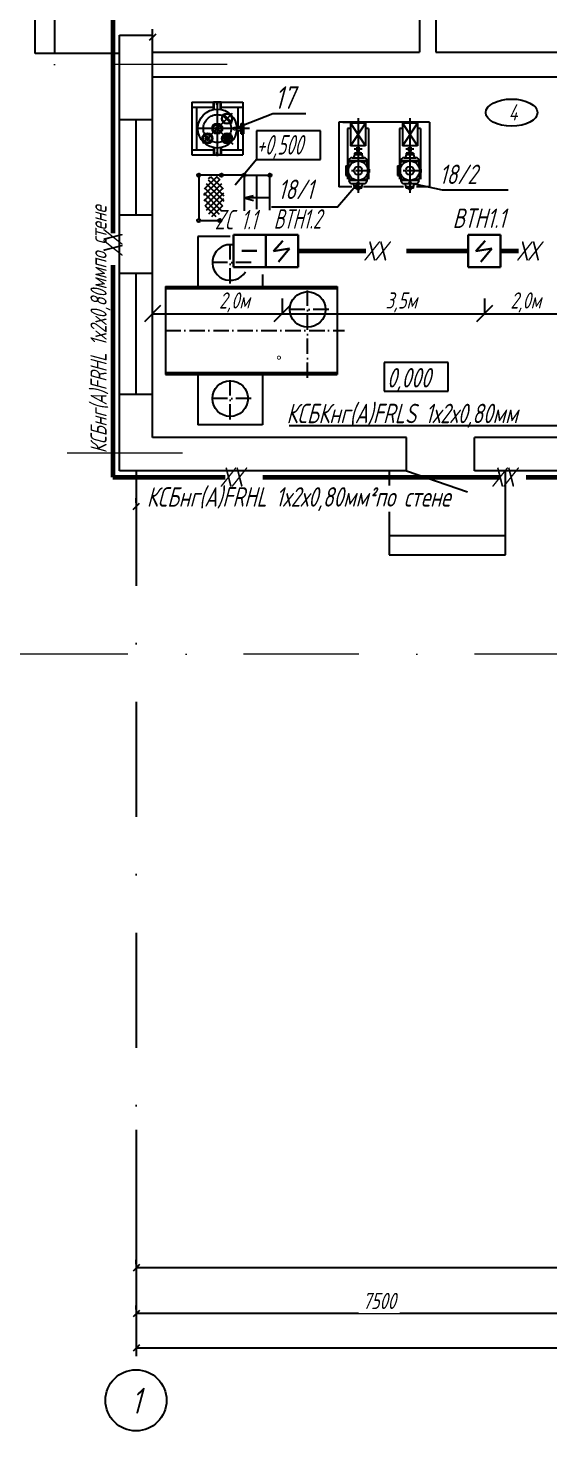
# Model space of a CAD drawing. Header units: millimetres. Extents: x 2185 to 8290, y 601 to 2456.
# Drawn here: x 6498 to 6578.4, y 1291.5 to 1508 of the extents above; entities that cross this region are included whole.
import ezdxf

# ---------------------------------------------------------------- set-up
doc = ezdxf.new("R2010")
doc.units = ezdxf.units.MM
for name, pattern in [('ACAD_ISO10W100', [18, 12, -3, 0, -3]), ('CENTER2', [28.575, 19.05, -3.175, 3.175, -3.175]), ('DASHDOTX2', [50.8, 25.4, -12.7, 0, -12.7])]:
    doc.linetypes.add(name, pattern=pattern)
for name, color, linetype in [('osnovnoy shtamp', 7, 'Continuous'), ('НОВЫЙ', 7, 'Continuous'), ('орудован', 7, 'Continuous'), ('текст', 7, 'Continuous'), ('ТХ', 7, 'Continuous')]:
    doc.layers.add(name, color=color, linetype=linetype)
for name, color, linetype, lineweight in [('линия связи', 3, 'Continuous', 60), ('Линия связи (Вновь)', 3, 'Continuous', 60), ('размеры', 82, 'Continuous', 25), ('стены', 7, 'Continuous', 15)]:
    doc.layers.add(name, color=color, linetype=linetype, lineweight=lineweight)
doc.styles.add('Simplex', font='simplex.shx', dxfattribs={"width": 0.7, "oblique": 15})

# ---------------------------------------------------------------- blocks, each defined once
blk = doc.blocks.new('_Oblique')
at = {"color": 0, "linetype": 'ByBlock', "lineweight": -2}
blk.add_line((-0.5, -0.5), (0.5, 0.5), dxfattribs=at)
blk = doc.blocks.new('_DotSmall')
at = {"color": 0, "linetype": 'ByBlock', "lineweight": -3, "const_width": 0.5}
blk.add_lwpolyline([(-0.0625, 0, 1), (0.0625, 0, 1)], format="xyb", close=True, dxfattribs=at)

msp = doc.modelspace()

# ---------------------------------------------------------------- hatches: boundary and pattern name
h = msp.add_hatch()
h.set_pattern_fill('ANSI37', color=4, scale=0.2, angle=90, style=0)
h.set_pattern_definition([(225, (6808.6392, 1568.10883), (-0.4490128, 0.4490128), []), (135, (6808.6392, 1568.10883), (0.4490128, 0.4490128), [])])
edge = h.paths.add_edge_path()
edge.add_ellipse((6526.69, 1482.02), major_axis=(0, 3.16), ratio=0.490203, start_angle=333.3337, end_angle=566.6663)
edge.add_line((6527.39, 1479.2), (6527.39, 1484.84))
edge = h.paths.add_edge_path()
edge.add_ellipse((6526.69, 1482.02), major_axis=(0, 3.16), ratio=0.490203, start_angle=206.6663, end_angle=333.3337)
edge.add_line((6527.39, 1484.84), (6527.39, 1479.2))

# ---------------------------------------------------------------- linework, layer by layer
at = {"color": 2, "lineweight": 30}
for p, q in [((6529.7, 1476.09), (6529.7, 1471.09)), ((6534.7, 1476.09), (6539.7, 1476.09)), ((6534.7, 1471.09), (6534.7, 1476.09)), ((6537.32, 1475.13), (6535.89, 1473.55)), ((6539.7, 1476.09), (6539.7, 1471.09)), ((6565.95, 1476.09), (6570.95, 1476.09)), ((6565.95, 1471.09), (6565.95, 1476.09)), ((6568.56, 1475.13), (6567.14, 1473.55)), ((6570.95, 1476.09), (6570.95, 1471.09)), ((6535.89, 1473.55), (6538.35, 1473.99)), ((6538.35, 1473.99), (6536.65, 1471.9)), ((6567.14, 1473.55), (6569.59, 1473.99)), ((6569.59, 1473.99), (6567.89, 1471.9)), ((6539.7, 1471.09), (6534.7, 1471.09)), ((6570.95, 1471.09), (6565.95, 1471.09))]:
    msp.add_line(p, q, dxfattribs=at)
at = {"color": 1, "lineweight": 30}
for p, q in [((6534.7, 1476.09), (6529.7, 1476.09)), ((6534.7, 1476.09), (6529.7, 1476.09)), ((6529.7, 1476.09), (6529.7, 1471.09)), ((6529.7, 1476.09), (6529.7, 1471.09)), ((6534.7, 1471.09), (6534.7, 1476.09)), ((6534.7, 1471.09), (6534.7, 1476.09)), ((6529.7, 1471.09), (6534.7, 1471.09)), ((6529.7, 1471.09), (6534.7, 1471.09))]:
    msp.add_line(p, q, dxfattribs=at)
for p, q in [((6537.2, 1466.26), (6537.2, 1463.9)), ((6568.47, 1466.26), (6568.47, 1463.9)), ((6587.45, 1446.59), (6538.3, 1446.59))]:
    msp.add_line(p, q)
at = {"layer": 'линия связи'}
for p, q in [((6511.1, 1511.62), (6511.1, 1476.32)), ((6539.7, 1473.59), (6550.16, 1473.59)), ((6556.41, 1473.59), (6565.95, 1473.59)), ((6570.95, 1473.59), (6573.73, 1473.59)), ((6511.1, 1471.42), (6511.1, 1438.68)), ((6511.1, 1438.68), (6528.4, 1438.68)), ((6534.25, 1438.68), (6570.86, 1438.68)), ((6574.9, 1438.68), (6587.45, 1438.68))]:
    msp.add_line(p, q, dxfattribs=at)
at = {"layer": 'НОВЫЙ', "color": 3, "linetype": 'CENTER2', "ltscale": 2}
for p, q in [((6527.2, 1496.73), (6527.2, 1488.23)), ((6527.2, 1492.48), (6529.55, 1494.84)), ((6527.2, 1492.48), (6524.91, 1490.2)), ((6527.2, 1492.48), (6529.6, 1490.08))]:
    msp.add_line(p, q, dxfattribs=at)
at = {"layer": 'НОВЫЙ', "color": 3, "linetype": 'CENTER2', "ltscale": 0.2}
msp.add_line((6529.43, 1493.3), (6528.05, 1494.67), dxfattribs=at)
at = {"layer": 'НОВЫЙ', "color": 121, "linetype": 'CENTER2', "ltscale": 2}
for p, q in [((6548.95, 1494.07), (6548.95, 1482.58)), ((6556.95, 1494.07), (6556.95, 1482.58))]:
    msp.add_line(p, q, dxfattribs=at)
at = {"layer": 'НОВЫЙ', "color": 3, "linetype": 'CENTER2', "ltscale": 5}
msp.add_line((6532.17, 1492.48), (6523.87, 1492.48), dxfattribs=at)
at = {"layer": 'НОВЫЙ', "color": 3, "linetype": 'Continuous', "ltscale": 0.1}
for p, q in [((6543.12, 1492.14), (6533.26, 1492.14)), ((6533.26, 1492.14), (6533.26, 1487.69)), ((6543.12, 1487.69), (6543.12, 1492.14)), ((6533.26, 1487.69), (6529.98, 1483.77)), ((6533.26, 1487.69), (6543.12, 1487.69)), ((6562.83, 1456.39), (6552.97, 1456.39)), ((6552.97, 1456.39), (6552.97, 1451.94)), ((6562.83, 1451.94), (6562.83, 1456.39)), ((6552.97, 1451.94), (6562.83, 1451.94))]:
    msp.add_line(p, q, dxfattribs=at)
at = {"layer": 'НОВЫЙ', "color": 4, "linetype": 'Continuous'}
for p, q in [((6553.95, 1493.48), (6545.95, 1493.48)), ((6559.95, 1493.48), (6553.95, 1493.48)), ((6547.96, 1483.48), (6545.95, 1483.48)), ((6553.95, 1483.48), (6549.76, 1483.48)), ((6555.96, 1483.48), (6553.95, 1483.48)), ((6559.95, 1483.48), (6557.94, 1483.48))]:
    msp.add_line(p, q, dxfattribs=at)
at = {"layer": 'НОВЫЙ', "color": 4}
for p, q in [((6545.95, 1493.48), (6545.95, 1483.48)), ((6559.95, 1493.48), (6559.95, 1483.48)), ((6531.33, 1484.28), (6531.33, 1479.8)), ((6533.33, 1480.02), (6533.33, 1485.28)), ((6535.33, 1479.9), (6535.33, 1485.28))]:
    msp.add_line(p, q, dxfattribs=at)
at = {"layer": 'НОВЫЙ', "color": 121, "linetype": 'Continuous'}
for p, q in [((6547.79, 1492.48), (6547.33, 1492.48)), ((6550.57, 1492.48), (6550.11, 1492.48)), ((6555.79, 1492.48), (6555.33, 1492.48)), ((6558.57, 1492.48), (6558.11, 1492.48))]:
    msp.add_line(p, q, dxfattribs=at)
at = {"layer": 'НОВЫЙ', "color": 121, "linetype": 'Continuous', "ltscale": 10}
for p, q in [((6547.33, 1492.48), (6547.33, 1486.71)), ((6550.57, 1492.48), (6550.57, 1484.68)), ((6555.33, 1492.48), (6555.33, 1486.71)), ((6558.57, 1492.48), (6558.57, 1484.68)), ((6547.33, 1485.26), (6547.33, 1484.68)), ((6555.33, 1485.26), (6555.33, 1484.68))]:
    msp.add_line(p, q, dxfattribs=at)
at = {"layer": 'НОВЫЙ', "color": 121}
for p, q in [((6550.11, 1493.29), (6547.79, 1493.29)), ((6550.11, 1493.29), (6547.79, 1489.81)), ((6547.79, 1493.29), (6550.11, 1489.81)), ((6547.79, 1493.29), (6547.79, 1489.81)), ((6550.11, 1493.29), (6550.11, 1489.81)), ((6558.11, 1493.29), (6555.79, 1493.29)), ((6558.11, 1493.29), (6555.79, 1489.81)), ((6555.79, 1493.29), (6558.11, 1489.81)), ((6555.79, 1493.29), (6555.79, 1489.81)), ((6558.11, 1493.29), (6558.11, 1489.81)), ((6550.11, 1489.81), (6547.79, 1489.81)), ((6558.11, 1489.81), (6555.79, 1489.81)), ((6550.45, 1487.48), (6547.45, 1487.48)), ((6548.04, 1487.98), (6549.87, 1487.98)), ((6549.57, 1489.29), (6548.32, 1489.29)), ((6549.52, 1488.67), (6548.38, 1488.67)), ((6548.38, 1488.67), (6548.38, 1488.45)), ((6549.52, 1488.59), (6548.38, 1488.59)), ((6549.52, 1488.45), (6548.38, 1488.45)), ((6549.22, 1489.47), (6548.63, 1489.47)), ((6549.22, 1489.12), (6548.63, 1489.12)), ((6549.14, 1488.87), (6548.76, 1488.87)), ((6549.14, 1488.87), (6549.14, 1488.67)), ((6549.52, 1488.67), (6549.52, 1488.45)), ((6558.45, 1487.48), (6555.45, 1487.48)), ((6556.04, 1487.98), (6557.87, 1487.98)), ((6557.57, 1489.29), (6556.32, 1489.29)), ((6557.52, 1488.67), (6556.38, 1488.67)), ((6556.38, 1488.67), (6556.38, 1488.45)), ((6557.52, 1488.59), (6556.38, 1488.59)), ((6557.52, 1488.45), (6556.38, 1488.45)), ((6557.22, 1489.47), (6556.63, 1489.47)), ((6557.22, 1489.12), (6556.63, 1489.12)), ((6557.14, 1488.87), (6556.76, 1488.87)), ((6557.14, 1488.87), (6557.14, 1488.67)), ((6557.52, 1488.67), (6557.52, 1488.45)), ((6547.05, 1486.71), (6547.05, 1485.26)), ((6547.05, 1486.71), (6547.54, 1486.71)), ((6547.2, 1486.71), (6547.2, 1485.26)), ((6548.3, 1487.33), (6547.45, 1487.33)), ((6547.54, 1486.51), (6547.54, 1487.33)), ((6547.54, 1485.46), (6547.54, 1484.63)), ((6550.45, 1487.33), (6549.6, 1487.33)), ((6550.36, 1486.51), (6550.36, 1487.33)), ((6550.36, 1485.46), (6550.36, 1484.63)), ((6555.05, 1486.71), (6555.05, 1485.26)), ((6555.05, 1486.71), (6555.54, 1486.71)), ((6555.2, 1486.71), (6555.2, 1485.26)), ((6556.3, 1487.33), (6555.45, 1487.33)), ((6555.54, 1486.51), (6555.54, 1487.33)), ((6555.54, 1485.46), (6555.54, 1484.63)), ((6558.45, 1487.33), (6557.6, 1487.33)), ((6558.36, 1486.51), (6558.36, 1487.33)), ((6558.36, 1485.46), (6558.36, 1484.63)), ((6547.05, 1485.26), (6547.54, 1485.26)), ((6548.3, 1484.63), (6547.45, 1484.63)), ((6550.45, 1484.48), (6547.45, 1484.48)), ((6548.04, 1483.98), (6549.87, 1483.98)), ((6549.52, 1483.51), (6548.38, 1483.51)), ((6548.38, 1483.3), (6548.38, 1483.51)), ((6549.52, 1483.38), (6548.38, 1483.38)), ((6549.52, 1483.3), (6548.38, 1483.3)), ((6548.76, 1483.1), (6548.76, 1483.3)), ((6549.14, 1483.1), (6549.14, 1483.3)), ((6549.52, 1483.3), (6549.52, 1483.51)), ((6550.45, 1484.63), (6549.6, 1484.63)), ((6555.05, 1485.26), (6555.54, 1485.26)), ((6556.3, 1484.63), (6555.45, 1484.63)), ((6558.45, 1484.48), (6555.45, 1484.48)), ((6556.04, 1483.98), (6557.87, 1483.98)), ((6557.52, 1483.51), (6556.38, 1483.51)), ((6556.38, 1483.3), (6556.38, 1483.51)), ((6557.52, 1483.38), (6556.38, 1483.38)), ((6557.52, 1483.3), (6556.38, 1483.3)), ((6556.76, 1483.1), (6556.76, 1483.3)), ((6557.14, 1483.1), (6557.14, 1483.3)), ((6557.52, 1483.3), (6557.52, 1483.51)), ((6558.45, 1484.63), (6557.6, 1484.63)), ((6549.14, 1483.1), (6548.76, 1483.1)), ((6557.14, 1483.1), (6556.76, 1483.1))]:
    msp.add_line(p, q, dxfattribs=at)
at = {"layer": 'НОВЫЙ', "color": 121, "ltscale": 3}
for p, q in [((6548.38, 1488.45), (6548.23, 1487.98)), ((6548.76, 1488.87), (6548.76, 1488.67)), ((6549.52, 1488.45), (6549.66, 1487.98)), ((6556.38, 1488.45), (6556.23, 1487.98)), ((6556.76, 1488.87), (6556.76, 1488.67)), ((6557.52, 1488.45), (6557.66, 1487.98)), ((6550.35, 1486.11), (6550.81, 1486.11)), ((6550.35, 1485.87), (6550.81, 1485.87)), ((6558.35, 1486.11), (6558.81, 1486.11)), ((6558.35, 1485.87), (6558.81, 1485.87)), ((6548.38, 1483.51), (6548.23, 1483.98)), ((6549.52, 1483.51), (6549.66, 1483.98)), ((6556.38, 1483.51), (6556.23, 1483.98)), ((6557.52, 1483.51), (6557.66, 1483.98))]:
    msp.add_line(p, q, dxfattribs=at)
at = {"layer": 'НОВЫЙ', "color": 121, "linetype": 'CENTER2', "ltscale": 0.1}
for p, q in [((6550.45, 1485.98), (6547.45, 1485.98)), ((6558.45, 1485.98), (6555.45, 1485.98))]:
    msp.add_line(p, q, dxfattribs=at)
at = {"layer": 'НОВЫЙ', "color": 4, "linetype": 'Continuous', "ltscale": 0.1}
for p, q in [((6531.33, 1481.78), (6532.78, 1482.17)), ((6535.33, 1481.78), (6531.33, 1481.78)), ((6531.33, 1481.78), (6532.78, 1481.4))]:
    msp.add_line(p, q, dxfattribs=at)
at = {"layer": 'НОВЫЙ', "color": 3, "linetype": 'CENTER2', "ltscale": 2}
msp.add_circle((6527.2, 1492.48), 2.15, dxfattribs=at)
at = {"layer": 'НОВЫЙ', "color": 3, "linetype": 'CENTER2', "ltscale": 0.2}
for centre, radius in [((6527.2, 1492.48), 0.625), ((6525.68, 1490.96), 0.625), ((6528.72, 1490.96), 0.425)]:
    msp.add_circle(centre, radius, dxfattribs=at)
at = {"layer": 'НОВЫЙ', "color": 121}
for centre, radius in [((6548.95, 1485.98), 1.5), ((6556.95, 1485.98), 1.5), ((6548.95, 1485.98), 0.65), ((6556.95, 1485.98), 0.65)]:
    msp.add_circle(centre, radius, dxfattribs=at)
at = {"layer": 'НОВЫЙ', "color": 4, "ltscale": 0.1}
for centre in [(6524.33, 1485.28), (6527.83, 1485.28), (6531.33, 1485.28), (6535.33, 1485.28), (6524.33, 1478.28), (6527.58, 1478.28)]:
    msp.add_circle(centre, 0.25, dxfattribs=at)
at = {"layer": 'НОВЫЙ', "color": 121}
for centre, start, end in [((6548.04, 1487.48), 90, 180), ((6549.86, 1487.48), 0, 90), ((6556.04, 1487.48), 90, 180), ((6557.86, 1487.48), 0, 90), ((6548.04, 1484.48), 180, 270), ((6549.86, 1484.48), 270, 0), ((6556.04, 1484.48), 180, 270), ((6557.86, 1484.48), 270, 0)]:
    msp.add_arc(centre, 0.5, start, end, dxfattribs=at)
at = {"layer": 'НОВЫЙ', "color": 4}
msp.add_ellipse((6572.65, 1494.94), major_axis=(-4, 0), ratio=0.525, dxfattribs=at)
at = {"layer": 'орудован', "color": 4, "lineweight": -2, "ltscale": 0.3}
for p, q in [((6524.33, 1485.28), (6524.33, 1478.28)), ((6531.33, 1485.28), (6535.33, 1485.28)), ((6531.33, 1484.28), (6531.33, 1479.8))]:
    msp.add_line(p, q, dxfattribs=at)
at = {"layer": 'орудован', "color": 4, "lineweight": -2}
for p, q in [((6531.33, 1485.28), (6531.33, 1480.33)), ((6524.33, 1478.28), (6527.83, 1478.28))]:
    msp.add_line(p, q, dxfattribs=at)
at = {"layer": 'размеры'}
msp.add_line((6517.2, 1463.9), (6588.45, 1463.9), dxfattribs=at)
at = {"layer": 'стены', "color": 1, "lineweight": 30}
msp.add_line((6533.31, 1473.59), (6530.98, 1473.59), dxfattribs=at)
msp.add_line((6533.31, 1473.59), (6530.98, 1473.59), dxfattribs=at)
at = {"layer": 'ТХ', "color": 3, "ltscale": 0.2}
for p, q in [((6560.95, 1546.71), (6560.95, 1504.28)), ((6558.45, 1531.13), (6558.45, 1504.28)), ((6499.1, 1504.05), (6499.1, 1522.05)), ((6502.1, 1504.05), (6502.1, 1522.05)), ((6512.1, 1439.68), (6512.1, 1506.88)), ((6512.1, 1506.88), (6517.2, 1506.88)), ((6517.2, 1444.78), (6517.2, 1506.88)), ((6512.1, 1504.05), (6499.1, 1504.05)), ((6517.2, 1504.28), (6558.45, 1504.28)), ((6560.95, 1504.28), (6646.95, 1504.28)), ((6517.2, 1500.48), (6646.95, 1500.48)), ((6512.1, 1493.88), (6517.2, 1493.88)), ((6514.65, 1493.88), (6514.65, 1479.18)), ((6512.1, 1479.18), (6517.2, 1479.18)), ((6512.1, 1470.18), (6517.2, 1470.18)), ((6514.65, 1470.18), (6514.65, 1451.48)), ((6512.1, 1451.48), (6517.2, 1451.48)), ((6556.4, 1444.78), (6517.2, 1444.78)), ((6556.4, 1439.68), (6556.4, 1444.78)), ((6629, 1444.78), (6566.9, 1444.78)), ((6566.9, 1439.68), (6566.9, 1444.78)), ((6556.4, 1439.68), (6512.1, 1439.68)), ((6553.73, 1439.68), (6553.73, 1437.39)), ((6556.4, 1439.68), (6565.83, 1436.42)), ((6629, 1439.68), (6566.9, 1439.68)), ((6571.73, 1426.68), (6571.73, 1439.68)), ((6514.7, 1434.74), (6514.7, 1435.44)), ((6553.73, 1433.34), (6553.73, 1426.68)), ((6553.73, 1429.68), (6571.73, 1429.68)), ((6553.73, 1426.68), (6571.73, 1426.68)), ((6514.7, 1337.95), (6514.7, 1303.03)), ((6514.7, 1317.2), (6514.7, 1317.9)), ((6659.7, 1316.65), (6514.7, 1316.65)), ((6514.7, 1310.22), (6514.7, 1310.84)), ((6589.7, 1309.59), (6514.7, 1309.59)), ((6514.7, 1304.28), (6844.7, 1304.28))]:
    msp.add_line(p, q, dxfattribs=at)
at = {"layer": 'ТХ', "color": 3, "ltscale": 0.6}
for p, q in [((6517.2, 1500.34), (6517.2, 1507.81)), ((6546.57, 1493.48), (6547.97, 1493.48))]:
    msp.add_line(p, q, dxfattribs=at)
at = {"layer": 'ТХ', "color": 3, "linetype": 'DASHDOTX2', "lineweight": 20, "ltscale": 0.7}
for p, q in [((6528.72, 1502.38), (6443.7, 1502.38)), ((6521.81, 1442.38), (6443.7, 1442.38)), ((6656.03, 1411.38), (6443.7, 1411.38))]:
    msp.add_line(p, q, dxfattribs=at)
at = {"layer": 'ТХ', "color": 4, "ltscale": 0.6}
for p, q in [((6523.25, 1496.53), (6523.25, 1488.43)), ((6523.25, 1496.53), (6531.15, 1496.53)), ((6531.15, 1496.53), (6531.15, 1493.28)), ((6523.25, 1495.78), (6526.6, 1495.78)), ((6524, 1495.78), (6524, 1489.18)), ((6527.8, 1495.78), (6531.15, 1495.78)), ((6528.15, 1494.71), (6528.01, 1494.57)), ((6528.01, 1494.57), (6529.29, 1493.3)), ((6528.15, 1494.71), (6529.43, 1493.44)), ((6530.4, 1495.78), (6530.4, 1492.77)), ((6529.43, 1493.44), (6529.29, 1493.3)), ((6530.19, 1492.77), (6530.9, 1492.77)), ((6530.19, 1492.2), (6530.9, 1492.2)), ((6530.4, 1492.2), (6530.4, 1489.18)), ((6530.83, 1493.11), (6531.38, 1493.11)), ((6530.83, 1491.86), (6531.38, 1491.86)), ((6530.9, 1491.68), (6530.9, 1493.28)), ((6530.9, 1493.28), (6531.07, 1493.28)), ((6531.07, 1491.68), (6531.07, 1493.28)), ((6531.13, 1492.99), (6531.07, 1492.99)), ((6531.07, 1491.97), (6531.13, 1491.97)), ((6531.1, 1491.97), (6531.1, 1492.99)), ((6531.13, 1493.28), (6531.3, 1493.28)), ((6531.13, 1491.68), (6531.13, 1493.28)), ((6531.3, 1491.68), (6531.3, 1493.28)), ((6530.9, 1491.68), (6531.07, 1491.68)), ((6531.13, 1491.68), (6531.3, 1491.68)), ((6531.15, 1491.68), (6531.15, 1488.43)), ((6523.25, 1489.18), (6526.6, 1489.18)), ((6523.25, 1488.43), (6531.15, 1488.43)), ((6527.8, 1489.18), (6531.15, 1489.18)), ((6531.33, 1485.28), (6524.33, 1485.28)), ((6529.2, 1475.84), (6524.2, 1475.84)), ((6524.2, 1475.84), (6524.2, 1467.81)), ((6519.2, 1468.12), (6519.2, 1454.5)), ((6519.2, 1468.12), (6545.7, 1468.12)), ((6534.2, 1469.98), (6534.2, 1467.81)), ((6545.7, 1468.12), (6545.7, 1454.5)), ((6519.2, 1467.81), (6545.7, 1467.81)), ((6519.2, 1454.81), (6545.7, 1454.81)), ((6519.2, 1454.5), (6545.7, 1454.5)), ((6524.2, 1454.81), (6524.2, 1446.78)), ((6534.2, 1454.81), (6534.2, 1446.78)), ((6534.2, 1446.78), (6524.2, 1446.78))]:
    msp.add_line(p, q, dxfattribs=at)
at = {"layer": 'ТХ', "color": 121, "ltscale": 0.6}
for p, q in [((6527.8, 1496.53), (6526.6, 1496.53)), ((6526.6, 1495.42), (6526.6, 1496.53)), ((6526.7, 1495.44), (6526.7, 1496.53)), ((6527.7, 1495.44), (6527.7, 1496.53)), ((6527.8, 1495.42), (6527.8, 1496.53)), ((6526.6, 1489.54), (6526.6, 1488.43)), ((6527.8, 1488.43), (6526.6, 1488.43)), ((6526.7, 1489.52), (6526.7, 1488.43)), ((6527.7, 1489.53), (6527.7, 1488.43)), ((6527.8, 1489.54), (6527.8, 1488.43))]:
    msp.add_line(p, q, dxfattribs=at)
at = {"layer": 'ТХ', "color": 3, "linetype": 'Continuous'}
for p, q in [((6556.95, 1484.08), (6561.92, 1483.01)), ((6561.92, 1483.01), (6572.12, 1483.01))]:
    msp.add_line(p, q, dxfattribs=at)
at = {"layer": 'ТХ', "color": 111, "linetype": 'ACAD_ISO10W100', "ltscale": 0.2}
for p, q in [((6529.2, 1468.56), (6529.2, 1475.07)), ((6532.46, 1471.81), (6525.94, 1471.81)), ((6541.15, 1454), (6541.15, 1467.62)), ((6544.41, 1464.56), (6537.89, 1464.56)), ((6519.2, 1461.31), (6546.83, 1461.31)), ((6529.2, 1447.56), (6529.2, 1454.07)), ((6532.46, 1450.81), (6525.94, 1450.81))]:
    msp.add_line(p, q, dxfattribs=at)
at = {"layer": 'ТХ', "color": 3, "linetype": 'DASHDOTX2', "ltscale": 0.7}
msp.add_line((6514.7, 1439.68), (6514.7, 1300.91), dxfattribs=at)
at = {"layer": 'ТХ', "color": 3, "linetype": 'Continuous'}
for points in [[(6529.88, 1492.48), (6535.76, 1494.78), (6540.87, 1494.78)], [(6548.95, 1484.05), (6545.75, 1480.36), (6535.55, 1480.36)]]:
    msp.add_lwpolyline(points, dxfattribs=at)
at = {"layer": 'ТХ', "color": 121, "ltscale": 0.6}
for centre, radius in [((6527.2, 1496.23), 0.07), ((6527.2, 1492.48), 3), ((6527.2, 1488.73), 0.07)]:
    msp.add_circle(centre, radius, dxfattribs=at)
at = {"layer": 'ТХ', "color": 4, "ltscale": 0.6}
for centre, radius in [((6528.72, 1494), 0.8), ((6528.72, 1494), 0.75), ((6527.2, 1492.48), 0.8), ((6527.2, 1492.48), 0.25), ((6525.68, 1490.96), 0.8), ((6525.68, 1490.96), 0.25), ((6528.72, 1490.96), 0.8), ((6528.72, 1490.96), 0.575), ((6528.72, 1490.96), 0.125), ((6541.15, 1464.56), 2.75), ((6529.2, 1450.81), 2.75)]:
    msp.add_circle(centre, radius, dxfattribs=at)
at = {"layer": 'ТХ', "color": 3}
msp.add_circle((6514.65, 1296.2), 4.72, dxfattribs=at)
at = {"layer": 'ТХ', "color": 4, "ltscale": 0.6}
msp.add_arc((6529.2, 1471.81), 2.75, 79.5243, 328.5264, dxfattribs=at)

# ---------------------------------------------------------------- block references
at = {"layer": 'размеры', "xscale": 2.5, "yscale": 2.5, "zscale": 2.5, "rotation": 180}
for p in [(6517.2, 1463.9), (6537.2, 1463.9), (6568.47, 1463.9)]:
    msp.add_blockref('_Oblique', p, dxfattribs=at)
at = {"layer": 'ТХ', "color": 3, "ltscale": 0.6, "rotation": 180}
msp.add_blockref('_Oblique', (6517.2, 1506.56), dxfattribs=at)
at = {"layer": 'ТХ', "color": 3, "linetype": 'Continuous'}
for p, rotation in [((6529.88, 1492.48), 201.3331620828894), ((6548.95, 1483.98), 69.36431103955175), ((6556.95, 1484.08), 123.9135584667993), ((6536.72, 1457.12), 122.6488136627881)]:
    msp.add_blockref('_DotSmall', p, dxfattribs=dict(at, rotation=rotation))
at = {"layer": 'ТХ', "color": 3, "ltscale": 0.2}
msp.add_blockref('_Oblique', (6514.7, 1434.19), dxfattribs=at)
at = {"layer": 'ТХ', "color": 3, "ltscale": 0.2, "rotation": 180}
for p in [(6514.7, 1316.65), (6514.7, 1309.59), (6514.7, 1304.28)]:
    msp.add_blockref('_Oblique', p, dxfattribs=at)

# ---------------------------------------------------------------- texts
at = {"color": 5, "style": 'Simplex', "oblique": 15, "width": 0.7}
msp.add_text('КСБнг(А)FRHL 1х2х0,80ммпо стене ', height=2.5, rotation=90, dxfattribs=at).set_placement((6510.12, 1442.38))
for s, p in [('КСБКнг(А)FRLS 1х2х0,80мм', (6537.89, 1447.01)), ('КСБнг(А)FRHL 1х2х0,80мм²по стене ', (6516.32, 1434.13))]:
    msp.add_text(s, height=3, dxfattribs=at).set_placement(p)
at = {"layer": 'osnovnoy shtamp', "color": 1, "style": 'Simplex', "oblique": 15, "width": 0.7}
for s, height, p in [('17', 3.5, (6536.04, 1495.51)), ('18/1', 3, (6536.6, 1481.6))]:
    msp.add_text(s, height=height, rotation=360, dxfattribs=at).set_placement(p)
msp.add_text('18/2', height=3, dxfattribs=at).set_placement((6561.5, 1483.92))
at = {"layer": 'Линия связи (Вновь)', "style": 'Simplex', "oblique": 15, "width": 0.7}
msp.add_text('ХХ', height=3, rotation=270, dxfattribs=at).set_placement((6509.6, 1477.01))
for p in [(6549.88, 1472.09), (6573.46, 1472.09), (6527.69, 1437.19), (6569.63, 1437.19)]:
    msp.add_text('ХХ', height=3, dxfattribs=at).set_placement(p)
at = {"layer": 'НОВЫЙ', "color": 0, "style": 'Simplex', "oblique": 15, "width": 0.7}
msp.add_text('4', height=2.5, dxfattribs=at).set_placement((6572.18, 1493.74))
at = {"layer": 'НОВЫЙ', "color": 7, "style": 'Simplex', "oblique": 15}
for s, width, p in [('+0,500', 0.6, (6533.26, 1488.47)), ('0,000', 0.7, (6553.4, 1452.52))]:
    msp.add_text(s, height=3, dxfattribs=dict(at, width=width)).set_placement(p)
at = {"layer": 'размеры', "lineweight": 35, "char_height": 2.5, "attachment_point": 5, "style": 'Simplex'}
for s, insert in [('2,0м', (6529.84, 1465.66)), ('3,5м', (6555.61, 1465.66)), ('2,0м', (6574.83, 1465.66))]:
    msp.add_mtext(s, dxfattribs=dict(at, insert=insert))
at = {"layer": 'текст', "color": 1, "lineweight": -3, "style": 'Simplex', "oblique": 15, "width": 0.6}
msp.add_text('ZC 1.1', height=3, dxfattribs=at).set_placement((6526.84, 1476.92))
at = {"layer": 'текст', "style": 'Simplex', "oblique": 15}
for s, width, p in [('ВТН1.2', 0.6, (6535.91, 1477.03)), ('ВТН1.1', 0.7, (6563.54, 1477.14))]:
    msp.add_text(s, height=3, dxfattribs=dict(at, width=width)).set_placement(p)
at = {"layer": 'ТХ', "style": 'Simplex', "oblique": 15, "width": 0.7}
msp.add_text('1', height=4, dxfattribs=at).set_placement((6513.92, 1294.14))

# ---------------------------------------------------------------- next in the draw order: texts
at = {"layer": 'ТХ', "color": 3, "ltscale": 0.2, "insert": (6552.2, 1311.54), "char_height": 2.5, "attachment_point": 5, "style": 'Simplex', "bg_fill": 3, "box_fill_scale": 1.25, "bg_fill_color": 256, "bg_fill_true_color": 13158600, "bg_fill_transparency": 0}
msp.add_mtext('7500', dxfattribs=at)

doc.saveas('drawing.dxf')
